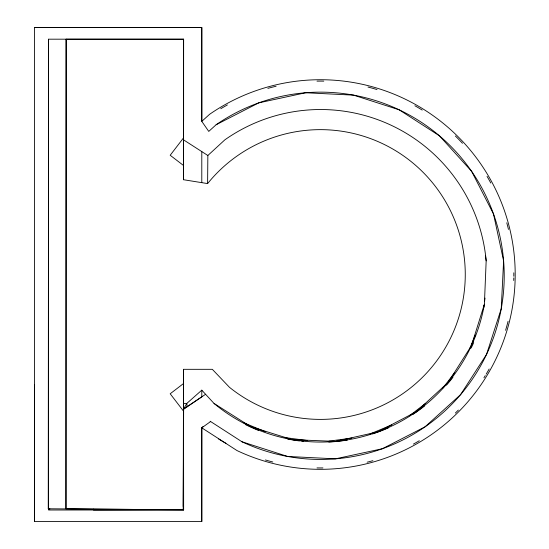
<?xml version="1.0" encoding="UTF-8"?>
<svg xmlns="http://www.w3.org/2000/svg" width="549" height="549" viewBox="0 0 549 549"><rect width="100%" height="100%" fill="white"/><g stroke="black" fill="none" stroke-linecap="round" stroke-linejoin="round"><path stroke-width="0.82" d="M202.952 426.587L201.792 427.836L201.771 521.55L34.45 521.55L34.505 384.973M183.524 369.319L183.641 510L183.201 509.781L183.524 369.319L212.326 369.319L229.461 387.299A144.874 144.874 0 0 0 433.175 365.449A144.874 144.874 0 0 0 411.325 161.735A144.874 144.874 0 0 0 207.611 183.586L183.524 179.722L183.613 39.185L48.573 39.185L48.257 508.779L49.76 509.211L49.774 508.758L48.573 509.115M66.141 39.212L65.969 508.745L66.134 39.205L183.524 39.254L183.524 179.722M201.792 182.652L201.792 151.593M34.45 521.55L34.45 27.45L201.792 27.45L201.792 121.37L208.757 131.41L216.121 124.74L258.778 102.855L305.642 92.754L353.529 95.128L399.164 109.814L439.447 135.816L471.625 171.35L493.51 214.007L503.611 260.871L501.237 308.751L486.544 354.393L460.549 394.669L425.015 426.848L382.358 448.732L335.494 458.834L287.607 456.459L241.972 441.773L210.164 421.248M207.611 183.586L207.851 155.497L224.843 139.844A166.272 166.272 0 0 1 486.167 260.871L484.39 304.242L471.44 345.671L448.217 382.337L416.293 411.743L377.842 431.885L335.494 441.396L292.123 439.612L250.694 426.669L214.028 403.44L201.792 390.161L186.777 403.44L183.641 409.094L183.215 506.535L183.641 506.535M483.751 307.756L484.081 305.21M484.575 301.463L485.021 298.093M469.32 349.535L475.31 335.075M183.627 137.758L170.19 155.264L183.524 165.496M442.995 387.91L454.757 372.586M183.524 383.545L170.19 393.77L183.627 411.283M409.43 415.813L425.441 403.522M201.792 521.55L201.792 427.836L210.61 421.536M205.594 394.285L183.641 409.094L201.792 396.852L201.792 390.161M370.115 433.923L391.636 425.008M183.613 121.37L183.613 39.185M65.955 508.745L93.447 509.115L93.447 510L183.201 509.781L48.257 508.779M328.954 441.121L351.909 438.102M34.45 27.45L201.792 27.484L201.792 121.37L209.608 114.295A194.799 194.799 0 0 1 514.55 258.689A194.799 194.799 0 0 1 237.024 450.578L201.792 427.836M183.641 403.44L186.777 403.44L187.188 406.699M183.641 510L48.573 510L48.58 39.205M93.447 509.115L183.201 509.781M284.471 437.519L307.337 440.531M243.66 422.73L245.245 423.389M246.034 423.718L265.366 431.727M183.613 139.899L207.851 155.497M485.522 255.765L486.167 260.871M484.39 304.242A166.272 166.272 0 0 1 214.028 403.44M473.684 342.61A167.733 167.733 0 0 1 471.179 347.991M452.946 377.3A167.733 167.733 0 0 1 446.467 385.151M424.507 406.027A167.733 167.733 0 0 1 412.834 414.474M388.479 427.808A167.733 167.733 0 0 1 372.661 433.902M347.325 440.072A167.733 167.733 0 0 1 328.782 442.041M303.563 441.403A167.733 167.733 0 0 1 301.875 441.224M299.342 440.922A167.733 167.733 0 0 1 287.621 439.022M258.565 430.443A167.733 167.733 0 0 1 245.41 424.555M216.121 124.74A183.647 183.647 0 0 1 503.611 260.871A183.647 183.647 0 0 1 241.972 441.773M513.775 277.924A193.413 193.413 0 0 1 513.713 280.484M508.065 321.289A193.413 193.413 0 0 1 505.588 330.313M489.152 369.01A193.413 193.413 0 0 1 486.167 374.157M485.282 375.619A193.413 193.413 0 0 1 483.93 377.794M458.353 410.076A193.413 193.413 0 0 1 455.341 413.074M419.299 440.73A193.413 193.413 0 0 1 413.39 444.107M372.908 460.666A193.413 193.413 0 0 1 367.157 462.196M322.942 467.92A193.413 193.413 0 0 1 316.993 467.906M272.798 461.99A193.413 193.413 0 0 1 265.421 459.959M225.9 443.283A193.413 193.413 0 0 1 218.571 438.96M220.753 108.743A193.413 193.413 0 0 1 227.396 104.934M267.878 88.375A193.413 193.413 0 0 1 276.113 86.241M316.993 81.135A193.413 193.413 0 0 1 323.793 81.135M367.988 87.051A193.413 193.413 0 0 1 377.005 89.576M414.886 105.758A193.413 193.413 0 0 1 422.215 110.081M455.341 135.967A193.413 193.413 0 0 1 462.471 143.289M487.038 176.346A193.413 193.413 0 0 1 490.792 183.023M506.768 222.819A193.413 193.413 0 0 1 508.47 229.413M513.802 272.819A193.413 193.413 0 0 1 513.802 276.216"/></g></svg>
